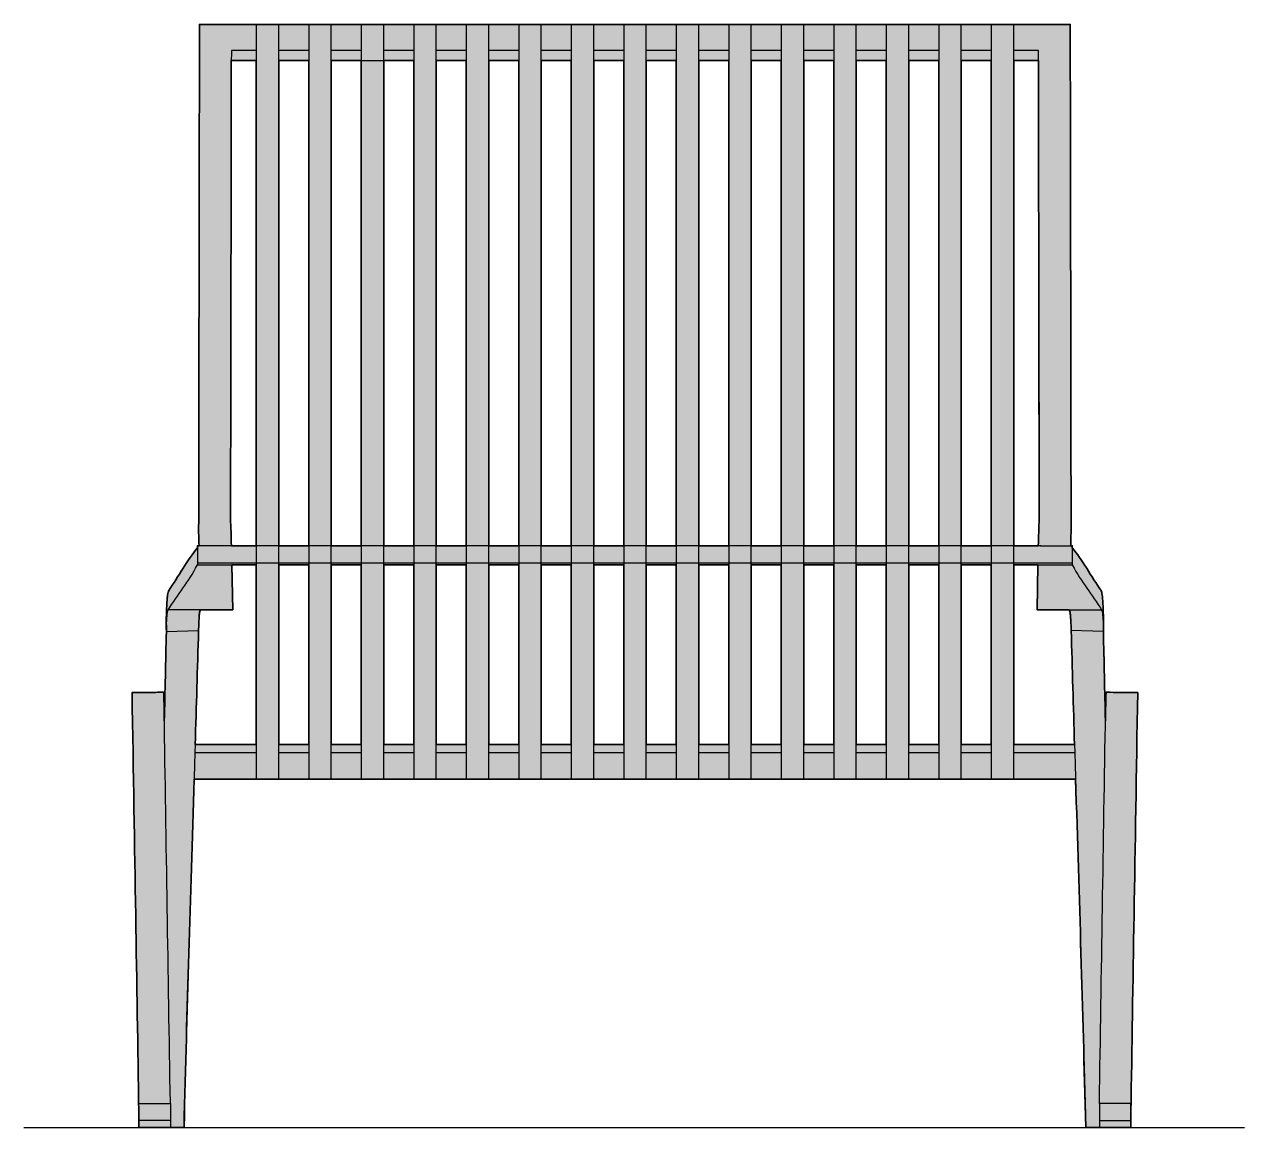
# Model space of a CAD drawing. Header units: millimetres. Extents: x 0 to 1866, y -1115 to 739.
# Drawn here: x 0 to 814, y 0 to 736 of the extents above; entities that cross this region are included whole.
import ezdxf

# ---------------------------------------------------------------- set-up
doc = ezdxf.new("R2010")
doc.units = ezdxf.units.MM
doc.linetypes.add('Dots', pattern=[1, 0, -1])
doc.layers.add('Blocks', color=7, linetype='Continuous')
doc.layers.add('Blocks$Fill', color=7, linetype='Continuous', true_color=0xffffff)
for name, color, linetype, lineweight, true_color in [('Blocks$Inner', 7, 'Continuous', 25, 0x007f00), ('Blocks$Outline', 7, 'Continuous', 35, 0xff3f3f), ('Groud', 7, 'Dots', 25, 0x243775)]:
    doc.layers.add(name, color=color, linetype=linetype, lineweight=lineweight, true_color=true_color)

# ---------------------------------------------------------------- blocks, each defined once
blk = doc.blocks.new('PK25 Lounge Chair Front')
at = {"layer": 'Blocks$Fill'}
h = blk.add_hatch(color=256, dxfattribs=at)
h.paths.add_polyline_path([(434.52, 232.29), (449.52, 232.29), (469.52, 232.29), (484.52, 232.29), (504.52, 232.29), (519.52, 232.29), (539.52, 232.29), (554.52, 232.29), (574.52, 232.29), (589.52, 232.29), (609.52, 232.29), (624.52, 232.29), (644.52, 232.29), (659.52, 232.29), (700.74, 232.29), (707.47, 0), (737.59, 0), (737.59, 10.47), (742.13, 290.1), (721.11, 290.25), (721.11, 290.25), (721.11, 290.25), (721.11, 290.25), (721.11, 290.25), (721.1, 290.22), (721.1, 290.21), (721.09, 290.19), (721.09, 290.17), (721.08, 290.15), (721.07, 290.08), (721.06, 289.99), (721.05, 289.87), (721.04, 289.72), (720.98, 288.75), (720.69, 276.57), (720.69, 276.31), (720.61, 271.17), (719.26, 330.78), (719.28, 340.1), (719.07, 346.32), (718.79, 351.37), (718.64, 353.35), (718.48, 354.95), (718.4, 355.58), (718.31, 356.12), (718.27, 356.35), (718.23, 356.56), (718.19, 356.74), (718.16, 356.82), (718.14, 356.9), (717.71, 358.13), (715.32, 361.62), (705.75, 376.66), (703.35, 380.23), (702.15, 381.92), (700.95, 383.54), (699.74, 385.07), (699.14, 385.8), (698.53, 386.51), (698.53, 387.99), (697.48, 387.99), (697.72, 396.73), (697.17, 735.58), (659.52, 735.58), (644.52, 735.58), (624.52, 735.58), (609.52, 735.58), (589.52, 735.58), (574.52, 735.58), (554.52, 735.58), (539.52, 735.58), (519.52, 735.58), (504.52, 735.58), (484.52, 735.58), (469.52, 735.58), (449.52, 735.58), (434.52, 735.58), (414.52, 735.58), (399.52, 735.58), (379.52, 735.58), (364.52, 735.58), (344.52, 735.58), (329.52, 735.58), (309.52, 735.58), (294.52, 735.58), (274.52, 735.58), (259.52, 735.58), (239.52, 735.58), (224.52, 735.58), (204.52, 735.58), (189.52, 735.58), (169.52, 735.58), (154.52, 735.58), (116.7, 735.58), (116.15, 396.73), (116.39, 387.99), (115.34, 387.99), (115.34, 386.51), (114.73, 385.8), (114.13, 385.07), (112.92, 383.54), (111.72, 381.92), (110.51, 380.23), (108.11, 376.66), (98.55, 361.62), (96.16, 358.13), (95.73, 356.9), (95.7, 356.82), (95.68, 356.74), (95.64, 356.56), (95.6, 356.35), (95.55, 356.12), (95.47, 355.58), (95.39, 354.95), (95.23, 353.35), (95.08, 351.37), (94.8, 346.32), (94.59, 340.1), (94.6, 330.78), (93.26, 271.17), (93.18, 276.57), (93.06, 282.71), (92.89, 288.75), (92.83, 289.72), (92.82, 289.87), (92.81, 289.99), (92.79, 290.08), (92.78, 290.15), (92.78, 290.17), (92.77, 290.19), (92.77, 290.21), (92.77, 290.22), (92.76, 290.25), (92.76, 290.25), (92.76, 290.25), (92.76, 290.25), (92.76, 290.25), (71.74, 290.1), (76.28, 10.47), (76.28, 0), (106.4, 0), (113.13, 232.29), (154.52, 232.29), (169.52, 232.29), (189.52, 232.29), (204.52, 232.29), (224.52, 232.29), (239.52, 232.29), (259.52, 232.29), (274.52, 232.29), (294.52, 232.29), (309.52, 232.29), (329.52, 232.29), (344.52, 232.29), (364.52, 232.29), (379.52, 232.29), (399.52, 232.29), (414.52, 232.29)], flags=0)
h.paths.add_polyline_path([(675.94, 711.55), (676.45, 406.23), (675.87, 387.99), (659.52, 387.99), (659.52, 711.55)], flags=0)
h.paths.add_polyline_path([(644.52, 387.99), (624.52, 387.99), (624.52, 711.55), (644.52, 711.55)], flags=0)
h.paths.add_polyline_path([(609.52, 387.99), (589.52, 387.99), (589.52, 711.56), (609.52, 711.56)], flags=0)
h.paths.add_polyline_path([(574.52, 387.99), (554.52, 387.99), (554.52, 711.56), (574.52, 711.56)], flags=0)
h.paths.add_polyline_path([(519.52, 387.99), (519.52, 711.57), (539.52, 711.57), (539.52, 387.99)], flags=0)
h.paths.add_polyline_path([(504.52, 387.99), (484.52, 387.99), (484.52, 711.57), (504.52, 711.57)], flags=0)
h.paths.add_polyline_path([(449.52, 387.99), (449.52, 711.58), (469.52, 711.58), (469.52, 387.99)], flags=0)
h.paths.add_polyline_path([(434.52, 387.99), (414.52, 387.99), (414.52, 711.58), (434.52, 711.58)], flags=0)
h.paths.add_polyline_path([(399.52, 387.99), (379.52, 387.99), (379.52, 711.59), (399.52, 711.59)], flags=0)
h.paths.add_polyline_path([(364.52, 387.99), (344.52, 387.99), (344.52, 711.59), (364.52, 711.59)], flags=0)
h.paths.add_polyline_path([(329.52, 387.99), (309.52, 387.99), (309.52, 711.6), (329.52, 711.6)], flags=0)
h.paths.add_polyline_path([(274.52, 387.99), (274.52, 711.6), (294.52, 711.6), (294.52, 387.99)], flags=0)
h.paths.add_polyline_path([(259.52, 387.99), (239.52, 387.99), (239.52, 711.61), (259.52, 711.61)], flags=0)
h.paths.add_polyline_path([(224.52, 387.99), (204.52, 387.99), (204.52, 711.61), (224.52, 711.61)], flags=0)
h.paths.add_polyline_path([(169.52, 387.99), (169.52, 711.62), (189.52, 711.62), (189.52, 387.99)], flags=0)
h.paths.add_polyline_path([(138, 387.99), (137.41, 406.23), (137.93, 711.62), (154.52, 711.62), (154.52, 387.99)], flags=0)
h.paths.add_polyline_path([(259.52, 255.37), (239.52, 255.37), (239.52, 375.15), (259.52, 375.15)], flags=0)
h.paths.add_polyline_path([(224.52, 255.37), (204.52, 255.37), (204.52, 375.15), (224.52, 375.15)], flags=0)
h.paths.add_polyline_path([(189.52, 255.37), (169.52, 255.37), (169.52, 375.15), (189.52, 375.15)], flags=0)
h.paths.add_polyline_path([(274.52, 255.37), (274.52, 375.15), (294.52, 375.15), (294.52, 255.37)], flags=0)
h.paths.add_polyline_path([(309.52, 255.37), (309.52, 375.15), (329.52, 375.15), (329.52, 255.37)], flags=0)
h.paths.add_polyline_path([(364.52, 255.37), (344.52, 255.37), (344.52, 375.15), (364.52, 375.15)], flags=0)
h.paths.add_polyline_path([(379.52, 255.37), (379.52, 375.15), (399.52, 375.15), (399.52, 255.37)], flags=0)
h.paths.add_polyline_path([(434.52, 255.37), (414.52, 255.37), (414.52, 375.15), (434.52, 375.15)], flags=0)
h.paths.add_polyline_path([(469.52, 255.37), (449.52, 255.37), (449.52, 375.15), (469.52, 375.15)], flags=0)
h.paths.add_polyline_path([(484.52, 255.37), (484.52, 375.15), (504.52, 375.15), (504.52, 255.37)], flags=0)
h.paths.add_polyline_path([(519.52, 255.37), (519.52, 375.15), (539.52, 375.15), (539.52, 255.37)], flags=0)
h.paths.add_polyline_path([(574.52, 255.37), (554.52, 255.37), (554.52, 375.15), (574.52, 375.15)], flags=0)
h.paths.add_polyline_path([(589.52, 255.37), (589.52, 375.15), (609.52, 375.15), (609.52, 255.37)], flags=0)
h.paths.add_polyline_path([(644.52, 255.37), (624.52, 255.37), (624.52, 375.15), (644.52, 375.15)], flags=0)
h.paths.add_polyline_path([(696.54, 345.31), (696.97, 344.08), (697, 343.95), (697.03, 343.8), (697.06, 343.63), (697.09, 343.44), (697.15, 343.02), (697.21, 342.52), (697.33, 341.29), (697.44, 339.78), (697.63, 336), (697.78, 331.38), (700.01, 255.37), (659.52, 255.37), (659.52, 375.15), (675.62, 375.15), (675.05, 345.31)], flags=0)
h.paths.add_polyline_path([(113.86, 255.37), (116.09, 331.38), (116.24, 336), (116.43, 339.78), (116.54, 341.29), (116.66, 342.52), (116.71, 343.02), (116.77, 343.44), (116.81, 343.63), (116.84, 343.8), (116.87, 343.95), (116.9, 344.08), (117.33, 345.31), (138.82, 345.31), (138.25, 375.15), (154.52, 375.15), (154.52, 255.37)], flags=0)
at = {"layer": 'Blocks$Inner'}
for p, q in [((116.7, 735.58), (697.17, 735.58)), ((154.52, 718.23), (137.94, 718.23)), ((189.52, 718.23), (169.52, 718.23)), ((224.52, 718.22), (204.52, 718.22)), ((259.52, 718.22), (239.52, 718.22)), ((294.52, 718.21), (274.52, 718.21)), ((329.52, 718.21), (309.52, 718.21)), ((364.52, 718.2), (344.52, 718.2)), ((399.52, 718.2), (379.52, 718.2)), ((434.52, 718.19), (414.52, 718.19)), ((469.52, 718.19), (449.52, 718.19)), ((504.52, 718.18), (484.52, 718.18)), ((539.52, 718.18), (519.52, 718.18)), ((574.52, 718.17), (554.52, 718.17)), ((609.52, 718.17), (589.52, 718.17)), ((644.52, 718.16), (624.52, 718.16)), ((675.93, 718.16), (659.52, 718.16)), ((137.93, 711.62), (154.52, 711.62)), ((169.52, 711.62), (189.52, 711.62)), ((204.52, 711.61), (259.52, 711.61)), ((274.52, 711.6), (294.52, 711.6)), ((309.52, 711.6), (329.52, 711.6)), ((344.52, 711.59), (364.52, 711.59)), ((379.52, 711.59), (399.52, 711.59)), ((414.52, 711.58), (434.52, 711.58)), ((449.52, 711.58), (469.52, 711.58)), ((484.52, 711.57), (504.52, 711.57)), ((519.52, 711.57), (539.52, 711.57)), ((554.52, 711.56), (574.52, 711.56)), ((589.52, 711.56), (609.52, 711.56)), ((624.52, 711.55), (644.52, 711.55)), ((659.52, 711.55), (675.94, 711.55)), ((115.34, 375.15), (154.52, 375.15)), ((169.52, 375.15), (189.52, 375.15)), ((204.52, 375.15), (224.52, 375.15)), ((239.52, 375.15), (259.52, 375.15)), ((274.52, 375.15), (294.52, 375.15)), ((309.52, 375.15), (329.52, 375.15)), ((344.52, 375.15), (364.52, 375.15)), ((379.52, 375.15), (399.52, 375.15)), ((414.52, 375.15), (434.52, 375.15)), ((449.52, 375.15), (469.52, 375.15)), ((484.52, 375.15), (504.52, 375.15)), ((519.52, 375.15), (539.52, 375.15)), ((554.52, 375.15), (574.52, 375.15)), ((589.52, 375.15), (609.52, 375.15)), ((624.52, 375.15), (644.52, 375.15)), ((659.52, 375.15), (698.7, 375.15)), ((677.43, 376.52), (698.53, 376.52)), ((96.16, 358.13), (95.73, 356.9)), ((717.71, 358.13), (718.14, 356.9)), ((95.41, 344.08), (95.84, 345.31)), ((116.9, 344.08), (117.33, 345.31)), ((696.97, 344.08), (696.54, 345.31)), ((718.03, 345.31), (718.46, 344.08)), ((169.52, 255.37), (189.52, 255.37)), ((204.52, 255.37), (224.52, 255.37)), ((239.52, 255.37), (259.52, 255.37)), ((274.52, 255.37), (294.52, 255.37)), ((309.52, 255.37), (329.52, 255.37)), ((344.52, 255.37), (364.52, 255.37)), ((379.52, 255.37), (399.52, 255.37)), ((414.52, 255.37), (434.52, 255.37)), ((449.52, 255.37), (469.52, 255.37)), ((484.52, 255.37), (504.52, 255.37)), ((519.52, 255.37), (539.52, 255.37)), ((554.52, 255.37), (574.52, 255.37)), ((589.52, 255.37), (609.52, 255.37)), ((624.52, 255.37), (644.52, 255.37)), ((113.69, 250.1), (154.52, 250.1)), ((169.52, 250.1), (189.52, 250.1)), ((204.52, 250.1), (224.52, 250.1)), ((239.52, 250.1), (259.52, 250.1)), ((274.52, 250.1), (294.52, 250.1)), ((309.52, 250.1), (329.52, 250.1)), ((344.52, 250.1), (364.52, 250.1)), ((379.52, 250.1), (399.52, 250.1)), ((414.52, 250.1), (434.52, 250.1)), ((449.52, 250.1), (469.52, 250.1)), ((484.52, 250.1), (504.52, 250.1)), ((519.52, 250.1), (539.52, 250.1)), ((554.52, 250.1), (574.52, 250.1)), ((589.52, 250.1), (609.52, 250.1)), ((624.52, 250.1), (644.52, 250.1)), ((113.13, 232.29), (700.74, 232.29))]:
    blk.add_line(p, q, dxfattribs=at)
for points in [[(154.52, 232.29), (169.52, 232.29), (169.52, 735.58), (154.52, 735.58)], [(189.52, 232.29), (204.52, 232.29), (204.52, 735.58), (189.52, 735.58)], [(224.52, 232.29), (239.52, 232.29), (239.52, 735.58), (224.52, 735.58)], [(259.52, 232.29), (274.52, 232.29), (274.52, 735.58), (259.52, 735.58)], [(294.52, 232.29), (309.52, 232.29), (309.52, 735.58), (294.52, 735.58)], [(329.52, 232.29), (344.52, 232.29), (344.52, 735.58), (329.52, 735.58)], [(364.52, 232.29), (379.52, 232.29), (379.52, 735.58), (364.52, 735.58)], [(399.52, 232.29), (414.52, 232.29), (414.52, 735.58), (399.52, 735.58)], [(434.52, 232.29), (449.52, 232.29), (449.52, 735.58), (434.52, 735.58)], [(469.52, 232.29), (484.52, 232.29), (484.52, 735.58), (469.52, 735.58)], [(504.52, 232.29), (519.52, 232.29), (519.52, 735.58), (504.52, 735.58)], [(539.52, 232.29), (554.52, 232.29), (554.52, 735.58), (539.52, 735.58)], [(574.52, 232.29), (589.52, 232.29), (589.52, 735.58), (574.52, 735.58)], [(609.52, 232.29), (624.52, 232.29), (624.52, 735.58), (609.52, 735.58)], [(644.52, 232.29), (659.52, 232.29), (659.52, 735.58), (644.52, 735.58)]]:
    blk.add_lwpolyline(points, close=True, dxfattribs=at)
for points in [[(677.64, 387.99), (659.52, 387.99), (644.52, 387.99), (624.52, 387.99), (609.52, 387.99), (589.52, 387.99), (574.52, 387.99), (554.52, 387.99), (539.52, 387.99), (519.52, 387.99), (504.52, 387.99), (484.52, 387.99), (469.52, 387.99), (449.52, 387.99), (434.52, 387.99), (414.52, 387.99), (399.52, 387.99), (379.52, 387.99), (364.52, 387.99), (344.52, 387.99), (329.52, 387.99), (309.52, 387.99), (294.52, 387.99), (274.52, 387.99), (259.52, 387.99), (239.52, 387.99), (224.52, 387.99), (204.52, 387.99), (189.52, 387.99), (169.52, 387.99), (154.52, 387.99), (136.59, 387.99), (115.34, 387.99), (115.34, 376.52), (115.34, 375.15)], [(677.27, 387.99), (698.53, 387.99), (698.53, 376.52), (698.53, 375.15)], [(138.25, 375.15), (138.82, 345.31), (117.33, 345.31), (95.84, 345.31)], [(115.34, 376.52), (136.44, 376.52), (154.52, 376.52), (169.52, 376.52), (189.52, 376.52), (204.52, 376.52), (224.52, 376.52), (239.52, 376.52), (259.52, 376.52), (274.52, 376.52), (294.52, 376.52), (309.52, 376.52), (329.52, 376.52), (344.52, 376.52), (364.52, 376.52), (379.52, 376.52), (399.52, 376.52), (414.52, 376.52), (434.52, 376.52), (449.52, 376.52), (469.52, 376.52), (484.52, 376.52), (504.52, 376.52), (519.52, 376.52), (539.52, 376.52), (554.52, 376.52), (574.52, 376.52), (589.52, 376.52), (609.52, 376.52), (624.52, 376.52), (644.52, 376.52), (659.52, 376.52), (677.6, 376.52)], [(675.62, 375.15), (675.05, 345.31), (696.54, 345.31), (718.03, 345.31)], [(94.59, 340.1), (94.6, 330.78), (116.09, 331.38)], [(719.28, 340.1), (719.26, 330.78), (697.78, 331.38)], [(154.52, 255.37), (113.86, 255.37), (113.69, 250.1)], [(659.52, 255.37), (700.01, 255.37), (700.18, 250.1)], [(106.4, 0), (97.27, 0), (76.28, 0), (76.28, 0.16), (76.28, 4.82), (76.28, 10.47), (76.28, 16.12), (97.27, 16.12), (97.27, 4.82), (97.27, 0)], [(707.47, 0), (716.6, 0), (737.59, 0), (737.59, 0.16), (737.59, 4.82), (737.59, 10.47), (737.59, 16.12), (716.6, 16.12), (716.6, 4.82), (716.6, 0)], [(97.27, 4.82), (86.78, 4.82), (76.28, 4.82)], [(716.6, 4.82), (727.09, 4.82), (737.59, 4.82)]]:
    blk.add_lwpolyline(points, dxfattribs=at)
for points, degree in [([(116.15, 396.73), (116.33, 513.57), (116.51, 619.27), (116.7, 735.58)], 3), ([(697.17, 735.58), (697.35, 619.27), (697.54, 513.57), (697.72, 396.73)], 3), ([(137.94, 718.23), (137.78, 628.5), (137.6, 521.57), (137.41, 406.23)], 3), ([(676.45, 406.23), (676.27, 521.53), (676.09, 628.44), (675.93, 718.16)], 3), ([(137.41, 406.23), (137.61, 400.15), (137.81, 394.07), (138, 387.99)], 3), ([(675.87, 387.99), (676.06, 394.07), (676.26, 400.15), (676.45, 406.23)], 3), ([(116.39, 387.99), (116.31, 390.9), (116.23, 393.82), (116.15, 396.73)], 3), ([(697.72, 396.73), (697.64, 393.82), (697.56, 390.9), (697.48, 387.99)], 3), ([(115.34, 386.51), (108.88, 379.14), (102.55, 367.1), (96.16, 358.13)], 3), ([(698.53, 386.51), (704.99, 379.14), (711.32, 367.1), (717.71, 358.13)], 3), ([(95.84, 345.31), (102.34, 355.73), (108.91, 363.06), (115.34, 375.15)], 3), ([(698.53, 375.15), (704.96, 363.06), (711.53, 355.73), (718.03, 345.31)], 3), ([(93.26, 271.17), (93.71, 291.04), (94.16, 310.91), (94.6, 330.78)], 3), ([(113.86, 255.37), (114.6, 280.71), (115.34, 306.04), (116.09, 331.38)], 3), ([(700.01, 255.37), (699.27, 280.71), (698.52, 306.04), (697.78, 331.38)], 3), ([(719.26, 330.78), (719.71, 310.91), (720.16, 291.04), (720.61, 271.17)], 3), ([(92.76, 290.25), (71.74, 290.1)], 1), ([(71.74, 290.1), (73.54, 181.88), (74.89, 96.17), (76.28, 10.47)], 3), ([(721.11, 290.25), (742.13, 290.1)], 1), ([(742.13, 290.1), (740.33, 181.88), (738.98, 96.17), (737.59, 10.47)], 3), ([(93.18, 276.31), (93.18, 276.57)], 1), ([(97.27, 16.58), (95.91, 103.15), (94.54, 189.74), (93.18, 276.31)], 3), ([(716.6, 16.58), (717.96, 103.15), (719.32, 189.74), (720.69, 276.31)], 3), ([(720.69, 276.31), (720.69, 276.57)], 1), ([(113.69, 250.1), (110.84, 160.14), (108.56, 87.99), (106.4, 0)], 3), ([(659.52, 250.1), (700.18, 250.1)], 1), ([(700.18, 250.1), (703.02, 160.14), (705.31, 87.99), (707.47, 0)], 3), ([(97.27, 16.44), (97.27, 16.58)], 1), ([(97.27, 16.07), (97.27, 16.19), (97.27, 16.32), (97.27, 16.44)], 3), ([(716.6, 16.44), (716.6, 16.58)], 1), ([(716.6, 16.07), (716.6, 16.19), (716.6, 16.32), (716.6, 16.44)], 3)]:
    blk.add_open_spline(points, degree=degree, dxfattribs=at)
for points, knots in [([(95.73, 356.9), (95.61, 356.51), (95.38, 355.19), (95.07, 351.62), (94.8, 346.57), (94.65, 342.36), (94.59, 340.1)], [1.30311, 1.30311, 1.30311, 1.30311, 8.865815, 16.565335, 24.264854, 31.827559, 31.827559, 31.827559, 31.827559]), ([(718.14, 356.9), (718.26, 356.51), (718.49, 355.19), (718.8, 351.62), (719.07, 346.57), (719.22, 342.36), (719.28, 340.1)], [1.30311, 1.30311, 1.30311, 1.30311, 8.865815, 16.565335, 24.264854, 31.827559, 31.827559, 31.827559, 31.827559]), ([(94.6, 330.78), (94.65, 332.49), (94.75, 335.7), (94.94, 339.64), (95.16, 342.54), (95.32, 343.7), (95.41, 344.08)], [0, 0, 0, 0, 7.562706, 15.262225, 22.961744, 30.52445, 30.52445, 30.52445, 30.52445]), ([(116.09, 331.38), (116.13, 333.05), (116.23, 336.17), (116.43, 339.96), (116.65, 342.7), (116.81, 343.75), (116.9, 344.08)], [97.432088, 97.432088, 97.432088, 97.432088, 104.994793, 112.694312, 120.393832, 127.956537, 127.956537, 127.956537, 127.956537]), ([(697.78, 331.38), (697.74, 333.05), (697.63, 336.17), (697.44, 339.96), (697.22, 342.7), (697.05, 343.75), (696.97, 344.08)], [97.432088, 97.432088, 97.432088, 97.432088, 104.994793, 112.694312, 120.393832, 127.956537, 127.956537, 127.956537, 127.956537]), ([(718.46, 344.08), (718.55, 343.7), (718.71, 342.54), (718.93, 339.64), (719.12, 335.7), (719.22, 332.49), (719.26, 330.78)], [377.222451, 377.222451, 377.222451, 377.222451, 384.785156, 392.484676, 400.184195, 407.746901, 407.746901, 407.746901, 407.746901]), ([(93.18, 276.57), (93.14, 278.88), (93.06, 283.08), (92.94, 287.58), (92.83, 290.09), (92.76, 290.24), (92.76, 290.25)], [418.904507, 418.904507, 418.904507, 418.904507, 428.772748, 438.990391, 449.208034, 459.246406, 459.246406, 459.246406, 459.246406]), ([(720.69, 276.57), (720.73, 278.88), (720.81, 283.08), (720.92, 287.58), (721.04, 290.09), (721.11, 290.24), (721.11, 290.25)], [418.904507, 418.904507, 418.904507, 418.904507, 428.772748, 438.990391, 449.208034, 459.246406, 459.246406, 459.246406, 459.246406])]:
    blk.add_open_spline(points, degree=3, knots=knots, dxfattribs=at)
at = {"layer": 'Blocks$Outline'}
for points in [[(169.52, 735.58), (154.52, 735.58)], [(204.52, 735.58), (189.52, 735.58)], [(239.52, 735.58), (224.52, 735.58)], [(274.52, 735.58), (259.52, 735.58)], [(309.52, 735.58), (294.52, 735.58)], [(344.52, 735.58), (329.52, 735.58)], [(379.52, 735.58), (364.52, 735.58)], [(414.52, 735.58), (399.52, 735.58)], [(449.52, 735.58), (434.52, 735.58)], [(484.52, 735.58), (469.52, 735.58)], [(519.52, 735.58), (504.52, 735.58)], [(554.52, 735.58), (539.52, 735.58)], [(589.52, 735.58), (574.52, 735.58)], [(624.52, 735.58), (609.52, 735.58)], [(659.52, 735.58), (644.52, 735.58)], [(137.93, 711.62), (154.52, 711.62)], [(154.52, 711.62), (154.52, 387.99)], [(169.52, 387.99), (169.52, 711.62)], [(169.52, 711.62), (189.52, 711.62)], [(189.52, 711.62), (189.52, 387.99)], [(204.52, 387.99), (204.52, 711.61)], [(204.52, 711.61), (224.52, 711.61)], [(224.52, 711.61), (224.52, 387.99)], [(239.52, 387.99), (239.52, 711.61)], [(239.52, 711.61), (259.52, 711.61)], [(259.52, 711.61), (259.52, 387.99)], [(274.52, 387.99), (274.52, 711.6)], [(274.52, 711.6), (294.52, 711.6)], [(294.52, 711.6), (294.52, 387.99)], [(309.52, 387.99), (309.52, 711.6)], [(309.52, 711.6), (329.52, 711.6)], [(329.52, 711.6), (329.52, 387.99)], [(344.52, 387.99), (344.52, 711.59)], [(344.52, 711.59), (364.52, 711.59)], [(364.52, 711.59), (364.52, 387.99)], [(379.52, 387.99), (379.52, 711.59)], [(379.52, 711.59), (399.52, 711.59)], [(399.52, 711.59), (399.52, 387.99)], [(414.52, 387.99), (414.52, 711.58)], [(414.52, 711.58), (434.52, 711.58)], [(434.52, 711.58), (434.52, 387.99)], [(449.52, 387.99), (449.52, 711.58)], [(449.52, 711.58), (469.52, 711.58)], [(469.52, 711.58), (469.52, 387.99)], [(484.52, 387.99), (484.52, 711.57)], [(484.52, 711.57), (504.52, 711.57)], [(504.52, 711.57), (504.52, 387.99)], [(519.52, 387.99), (519.52, 711.57)], [(519.52, 711.57), (539.52, 711.57)], [(539.52, 711.57), (539.52, 387.99)], [(554.52, 387.99), (554.52, 711.56)], [(554.52, 711.56), (574.52, 711.56)], [(574.52, 711.56), (574.52, 387.99)], [(589.52, 387.99), (589.52, 711.56)], [(589.52, 711.56), (609.52, 711.56)], [(609.52, 711.56), (609.52, 387.99)], [(624.52, 387.99), (624.52, 711.55)], [(624.52, 711.55), (644.52, 711.55)], [(644.52, 711.55), (644.52, 387.99)], [(659.52, 387.99), (659.52, 711.55)], [(659.52, 711.55), (675.94, 711.55)], [(116.39, 387.99), (115.34, 387.99), (115.34, 386.51)], [(154.52, 387.99), (138, 387.99)], [(189.52, 387.99), (169.52, 387.99)], [(224.52, 387.99), (204.52, 387.99)], [(259.52, 387.99), (239.52, 387.99)], [(294.52, 387.99), (274.52, 387.99)], [(329.52, 387.99), (309.52, 387.99)], [(364.52, 387.99), (344.52, 387.99)], [(399.52, 387.99), (379.52, 387.99)], [(434.52, 387.99), (414.52, 387.99)], [(469.52, 387.99), (449.52, 387.99)], [(504.52, 387.99), (484.52, 387.99)], [(539.52, 387.99), (519.52, 387.99)], [(574.52, 387.99), (554.52, 387.99)], [(609.52, 387.99), (589.52, 387.99)], [(644.52, 387.99), (624.52, 387.99)], [(675.87, 387.99), (659.52, 387.99)], [(117.33, 345.31), (138.82, 345.31), (138.25, 375.15)], [(154.52, 375.15), (154.52, 255.37)], [(169.52, 255.37), (169.52, 375.15)], [(169.52, 375.15), (189.52, 375.15)], [(189.52, 375.15), (189.52, 255.37)], [(204.52, 255.37), (204.52, 375.15)], [(204.52, 375.15), (224.52, 375.15)], [(224.52, 375.15), (224.52, 255.37)], [(239.52, 255.37), (239.52, 375.15)], [(239.52, 375.15), (259.52, 375.15)], [(259.52, 375.15), (259.52, 255.37)], [(274.52, 255.37), (274.52, 375.15)], [(274.52, 375.15), (294.52, 375.15)], [(294.52, 375.15), (294.52, 255.37)], [(309.52, 255.37), (309.52, 375.15)], [(309.52, 375.15), (329.52, 375.15)], [(329.52, 375.15), (329.52, 255.37)], [(344.52, 255.37), (344.52, 375.15)], [(344.52, 375.15), (364.52, 375.15)], [(364.52, 375.15), (364.52, 255.37)], [(379.52, 255.37), (379.52, 375.15)], [(379.52, 375.15), (399.52, 375.15)], [(399.52, 375.15), (399.52, 255.37)], [(414.52, 255.37), (414.52, 375.15)], [(414.52, 375.15), (434.52, 375.15)], [(434.52, 375.15), (434.52, 255.37)], [(449.52, 255.37), (449.52, 375.15)], [(449.52, 375.15), (469.52, 375.15)], [(469.52, 375.15), (469.52, 255.37)], [(484.52, 255.37), (484.52, 375.15)], [(484.52, 375.15), (504.52, 375.15)], [(504.52, 375.15), (504.52, 255.37)], [(519.52, 255.37), (519.52, 375.15)], [(519.52, 375.15), (539.52, 375.15)], [(539.52, 375.15), (539.52, 255.37)], [(554.52, 255.37), (554.52, 375.15)], [(554.52, 375.15), (574.52, 375.15)], [(574.52, 375.15), (574.52, 255.37)], [(589.52, 255.37), (589.52, 375.15)], [(589.52, 375.15), (609.52, 375.15)], [(609.52, 375.15), (609.52, 255.37)], [(624.52, 255.37), (624.52, 375.15)], [(624.52, 375.15), (644.52, 375.15)], [(644.52, 375.15), (644.52, 255.37)], [(659.52, 255.37), (659.52, 375.15)], [(659.52, 375.15), (675.62, 375.15)], [(675.62, 375.15), (675.05, 345.31), (696.54, 345.31)], [(189.52, 255.37), (169.52, 255.37)], [(224.52, 255.37), (204.52, 255.37)], [(259.52, 255.37), (239.52, 255.37)], [(294.52, 255.37), (274.52, 255.37)], [(329.52, 255.37), (309.52, 255.37)], [(364.52, 255.37), (344.52, 255.37)], [(399.52, 255.37), (379.52, 255.37)], [(434.52, 255.37), (414.52, 255.37)], [(469.52, 255.37), (449.52, 255.37)], [(504.52, 255.37), (484.52, 255.37)], [(539.52, 255.37), (519.52, 255.37)], [(574.52, 255.37), (554.52, 255.37)], [(609.52, 255.37), (589.52, 255.37)], [(644.52, 255.37), (624.52, 255.37)], [(700.01, 255.37), (659.52, 255.37)], [(113.13, 232.29), (154.52, 232.29)], [(154.52, 232.29), (169.52, 232.29)], [(169.52, 232.29), (189.52, 232.29)], [(189.52, 232.29), (204.52, 232.29)], [(204.52, 232.29), (224.52, 232.29)], [(224.52, 232.29), (239.52, 232.29)], [(239.52, 232.29), (259.52, 232.29)], [(259.52, 232.29), (274.52, 232.29)], [(274.52, 232.29), (294.52, 232.29)], [(294.52, 232.29), (309.52, 232.29)], [(309.52, 232.29), (329.52, 232.29)], [(329.52, 232.29), (344.52, 232.29)], [(344.52, 232.29), (364.52, 232.29)], [(364.52, 232.29), (379.52, 232.29)], [(379.52, 232.29), (399.52, 232.29)], [(399.52, 232.29), (414.52, 232.29)], [(414.52, 232.29), (434.52, 232.29)], [(434.52, 232.29), (449.52, 232.29)], [(449.52, 232.29), (469.52, 232.29)], [(469.52, 232.29), (484.52, 232.29)], [(484.52, 232.29), (504.52, 232.29)], [(504.52, 232.29), (519.52, 232.29)], [(519.52, 232.29), (539.52, 232.29)], [(539.52, 232.29), (554.52, 232.29)], [(554.52, 232.29), (574.52, 232.29)], [(574.52, 232.29), (589.52, 232.29)], [(589.52, 232.29), (609.52, 232.29)], [(609.52, 232.29), (624.52, 232.29)], [(624.52, 232.29), (644.52, 232.29)], [(644.52, 232.29), (659.52, 232.29)], [(659.52, 232.29), (700.74, 232.29)], [(76.28, 10.47), (76.28, 4.82), (76.28, 0.16), (76.28, 0)], [(737.59, 0), (737.59, 0.16), (737.59, 4.82), (737.59, 10.47)], [(76.28, 0), (97.27, 0), (106.4, 0)], [(707.47, 0), (716.6, 0), (737.59, 0)]]:
    blk.add_lwpolyline(points, dxfattribs=at)
for points, knots in [([(154.52, 735.58), (141.91, 735.58), (129.3, 735.58), (116.7, 735.58), (116.51, 619.27), (116.33, 513.57), (116.15, 396.73), (116.23, 393.82), (116.31, 390.9), (116.39, 387.99)], [-424.686296, -424.686296, -424.686296, -424.686296, -386.862419, -386.862419, -386.862419, 0, 0, 0, 16.552244, 16.552244, 16.552244, 16.552244]), ([(697.48, 387.99), (697.56, 390.9), (697.64, 393.82), (697.72, 396.73), (697.54, 513.57), (697.35, 619.27), (697.17, 735.58), (684.62, 735.58), (672.07, 735.58), (659.52, 735.58)], [-1370.753886, -1370.753886, -1370.753886, -1370.753886, -1354.201642, -1354.201642, -1354.201642, -967.339224, -967.339224, -967.339224, -929.686296, -929.686296, -929.686296, -929.686296]), ([(138, 387.99), (137.81, 394.07), (137.61, 400.15), (137.41, 406.23), (137.59, 518.75), (137.77, 623.26), (137.93, 711.62)], [-1444.627937, -1444.627937, -1444.627937, -1444.627937, -1409.678698, -1409.678698, -1409.678698, -1027.304663, -1027.304663, -1027.304663, -1027.304663]), ([(675.94, 711.55), (676.1, 623.2), (676.28, 518.71), (676.45, 406.23), (676.26, 400.15), (676.06, 394.07), (675.87, 387.99)], [-470.149632, -470.149632, -470.149632, -470.149632, -87.88684, -87.88684, -87.88684, -52.937602, -52.937602, -52.937602, -52.937602]), ([(115.34, 386.51), (108.88, 379.14), (102.55, 367.1), (96.16, 358.13), (96.01, 357.72), (95.87, 357.31), (95.73, 356.9), (95.61, 356.51), (95.38, 355.19), (95.07, 351.62), (94.8, 346.57), (94.65, 342.36), (94.59, 340.1), (94.59, 336.99), (94.6, 333.89), (94.6, 330.78)], [-360.178984, -360.178984, -360.178984, -360.178984, 0, 0, 0, 1.30311, 1.30311, 1.30311, 8.865815, 16.565335, 24.264854, 31.827559, 31.827559, 31.827559, 41.146629, 41.146629, 41.146629, 41.146629]), ([(698.53, 386.51), (698.53, 387), (698.53, 387.5), (698.53, 387.99), (698.18, 387.99), (697.83, 387.99), (697.48, 387.99)], [-1.482205, -1.482205, -1.482205, -1.482205, 0, 0, 0, 1.055303, 1.055303, 1.055303, 1.055303]), ([(719.26, 330.78), (719.27, 333.89), (719.28, 336.99), (719.28, 340.1), (719.22, 342.36), (719.07, 346.57), (718.8, 351.62), (718.49, 355.19), (718.26, 356.51), (718.14, 356.9), (718, 357.31), (717.85, 357.72), (717.71, 358.13), (711.32, 367.1), (704.99, 379.14), (698.53, 386.51)], [-41.146629, -41.146629, -41.146629, -41.146629, -31.827559, -31.827559, -31.827559, -24.264854, -16.565335, -8.865815, -1.30311, -1.30311, -1.30311, 0, 0, 0, 360.178984, 360.178984, 360.178984, 360.178984]), ([(113.86, 255.37), (114.6, 280.71), (115.34, 306.04), (116.09, 331.38), (116.13, 333.05), (116.23, 336.17), (116.43, 339.96), (116.65, 342.7), (116.81, 343.75), (116.9, 344.08), (117.04, 344.49), (117.19, 344.9), (117.33, 345.31)], [0, 0, 0, 0, 97.432088, 97.432088, 97.432088, 104.994793, 112.694312, 120.393832, 127.956537, 127.956537, 127.956537, 129.259647, 129.259647, 129.259647, 129.259647]), ([(696.54, 345.31), (696.68, 344.9), (696.83, 344.49), (696.97, 344.08), (697.05, 343.75), (697.22, 342.7), (697.44, 339.96), (697.63, 336.17), (697.74, 333.05), (697.78, 331.38), (698.52, 306.04), (699.27, 280.71), (700.01, 255.37)], [-129.259647, -129.259647, -129.259647, -129.259647, -127.956537, -127.956537, -127.956537, -120.393832, -112.694312, -104.994793, -97.432088, -97.432088, -97.432088, 0, 0, 0, 0]), ([(93.26, 271.17), (93.24, 272.88), (93.21, 274.6), (93.18, 276.31), (93.18, 276.4), (93.18, 276.48), (93.18, 276.57), (93.14, 278.88), (93.06, 283.08), (92.94, 287.58), (92.83, 290.09), (92.76, 290.24), (92.76, 290.25), (85.75, 290.2), (78.75, 290.15), (71.74, 290.1), (73.54, 181.88), (74.89, 96.17), (76.28, 10.47)], [410.870742, 410.870742, 410.870742, 410.870742, 418.651934, 418.651934, 418.651934, 418.904507, 418.904507, 418.904507, 428.772748, 438.990391, 449.208034, 459.246406, 459.246406, 459.246406, 480.26512, 480.26512, 480.26512, 869.197158, 869.197158, 869.197158, 869.197158]), ([(737.59, 10.47), (738.98, 96.17), (740.33, 181.88), (742.13, 290.1), (735.12, 290.15), (728.11, 290.2), (721.11, 290.25), (721.11, 290.24), (721.04, 290.09), (720.92, 287.58), (720.81, 283.08), (720.73, 278.88), (720.69, 276.57), (720.69, 276.48), (720.69, 276.4), (720.69, 276.31), (720.66, 274.6), (720.63, 272.88), (720.61, 271.17)], [-869.197158, -869.197158, -869.197158, -869.197158, -480.26512, -480.26512, -480.26512, -459.246406, -459.246406, -459.246406, -449.208034, -438.990391, -428.772748, -418.904507, -418.904507, -418.904507, -418.651934, -418.651934, -418.651934, -410.870742, -410.870742, -410.870742, -410.870742])]:
    blk.add_open_spline(points, degree=3, knots=knots, dxfattribs=at)
for points in [[(189.52, 735.58), (182.85, 735.58), (176.19, 735.58), (169.52, 735.58)], [(224.52, 735.58), (217.85, 735.58), (211.19, 735.58), (204.52, 735.58)], [(259.52, 735.58), (252.85, 735.58), (246.19, 735.58), (239.52, 735.58)], [(294.52, 735.58), (287.85, 735.58), (281.19, 735.58), (274.52, 735.58)], [(329.52, 735.58), (322.85, 735.58), (316.19, 735.58), (309.52, 735.58)], [(364.52, 735.58), (357.85, 735.58), (351.19, 735.58), (344.52, 735.58)], [(399.52, 735.58), (392.85, 735.58), (386.19, 735.58), (379.52, 735.58)], [(434.52, 735.58), (427.85, 735.58), (421.19, 735.58), (414.52, 735.58)], [(469.52, 735.58), (462.85, 735.58), (456.19, 735.58), (449.52, 735.58)], [(504.52, 735.58), (497.85, 735.58), (491.19, 735.58), (484.52, 735.58)], [(539.52, 735.58), (532.85, 735.58), (526.19, 735.58), (519.52, 735.58)], [(574.52, 735.58), (567.85, 735.58), (561.19, 735.58), (554.52, 735.58)], [(609.52, 735.58), (602.85, 735.58), (596.19, 735.58), (589.52, 735.58)], [(644.52, 735.58), (637.85, 735.58), (631.19, 735.58), (624.52, 735.58)], [(138.25, 375.15), (143.67, 375.15), (149.1, 375.15), (154.52, 375.15)], [(94.6, 330.78), (94.16, 310.91), (93.71, 291.04), (93.26, 271.17)], [(720.61, 271.17), (720.16, 291.04), (719.71, 310.91), (719.26, 330.78)], [(154.52, 255.37), (140.97, 255.37), (127.41, 255.37), (113.86, 255.37)], [(106.4, 0), (108.42, 82.11), (110.54, 150.43), (113.13, 232.29)], [(700.74, 232.29), (703.33, 150.43), (705.45, 82.11), (707.47, 0)]]:
    blk.add_open_spline(points, degree=3, dxfattribs=at)

msp = doc.modelspace()

# ---------------------------------------------------------------- linework, layer by layer
at = {"layer": 'Groud'}
msp.add_lwpolyline([(0, 0), (814.04, 0)], dxfattribs=at)

# ---------------------------------------------------------------- block references
at = {"layer": 'Blocks'}
msp.add_blockref('PK25 Lounge Chair Front', (0, 0), dxfattribs=at)

doc.saveas('drawing.dxf')
